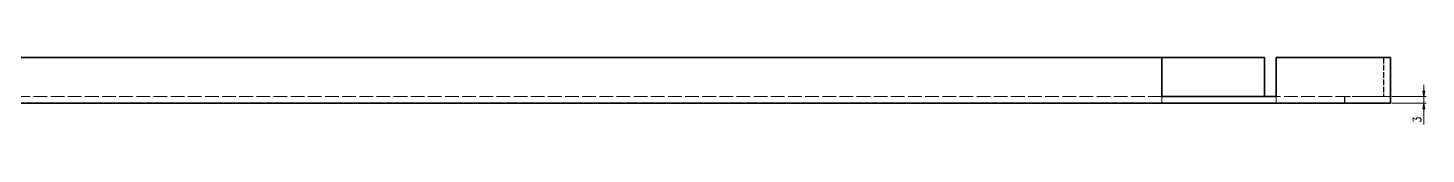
# Model space of a CAD drawing. Header units: millimetres. Extents: x 1333 to 129696, y -57210 to 105899.
# Drawn here: x 60003 to 60614, y 102718 to 102748 of the extents above; entities that cross this region are included whole.
import ezdxf

# ---------------------------------------------------------------- set-up
doc = ezdxf.new("R2010")
doc.units = ezdxf.units.MM
doc.header["$LTSCALE"] = 0.5
doc.linetypes.add('DASHED', pattern=[15, 12, -3])
doc.layers.add('标注线', color=3, linetype='Continuous', lineweight=18)
doc.styles.add('DIM', font='romans.shx', dxfattribs={"width": 0.8, "bigfont": 'bigfont.shx'})
doc.dimstyles.new('DEH 1-1$0', dxfattribs={"dimtxt": 3.5, "dimasz": 2.5, "dimexe": 1, "dimexo": 0.625, "dimgap": 1.2, "dimtad": 1, "dimzin": 9, "dimdsep": 46, "dimtxsty": 'DIM', "dimblk": 'OPEN', "dimcen": 0, "dimclrd": 8, "dimclre": 8, "dimclrt": 2, "dimazin": 2, "dimtfac": 0.5, "dimtmove": 0, "dimatfit": 3, "dimldrblk": 'OPEN', "dimfxl": 0, "dimtolj": 2, "dimlwd": 18, "dimlwe": 18, "dimarcsym": 0})

# ---------------------------------------------------------------- blocks, each defined once
blk = doc.blocks.new('_Open')
at = {"color": 0, "linetype": 'ByBlock', "lineweight": -2}
for p, q in [((-1, 0.17), (0, 0)), ((-1, -0.17), (0, 0)), ((0, 0), (-1, 0))]:
    blk.add_line(p, q, dxfattribs=at)
blk = doc.blocks.new('*D101')
at = {"layer": 'Defpoints', "color": 0, "transparency": 16777216}
for p in [(60598.62, 102730.55), (60598.62, 102727.55), (60613.16, 102727.55)]:
    blk.add_point(p, dxfattribs=at)
at = {"layer": '标注线', "color": 8, "lineweight": 18, "transparency": 16777216}
for p, q in [((60613.16, 102733.05), (60613.16, 102735.55)), ((60599.25, 102730.55), (60614.16, 102730.55)), ((60599.25, 102727.55), (60614.16, 102727.55)), ((60613.16, 102730.55), (60613.16, 102727.55)), ((60613.16, 102725.05), (60613.16, 102718.28))]:
    blk.add_line(p, q, dxfattribs=at)
at = {"layer": '标注线', "color": 8, "lineweight": 18, "transparency": 16777216, "xscale": 2.5, "yscale": 2.5, "zscale": 2.5}
for p, rotation in [((60613.16, 102730.55), 270), ((60613.16, 102727.55), 90)]:
    blk.add_blockref('_Open', p, dxfattribs=dict(at, rotation=rotation))
at = {"layer": '标注线', "color": 2, "transparency": 16777216, "insert": (60610.21, 102720.41), "char_height": 3.5, "attachment_point": 5, "rotation": 90, "style": 'DIM'}
blk.add_mtext('\\A2;3', dxfattribs=at)

msp = doc.modelspace()

# ---------------------------------------------------------------- linework, layer by layer
at = {"color": 7, "lineweight": 35}
for p, q in [((60498.624, 102747.547), (58474.624, 102747.547)), ((60498.624, 102747.547), (60543.553, 102747.547)), ((60598.553, 102747.547), (60548.624, 102747.547)), ((60598.553, 102727.547), (60598.553, 102747.547)), ((60598.624, 102727.547), (60598.624, 102747.547)), ((60598.553, 102727.547), (58364.695, 102727.547)), ((60498.624, 102730.547), (60548.624, 102730.547)), ((60498.624, 102730.547), (60548.624, 102730.547))]:
    msp.add_line(p, q, dxfattribs=at)
at = {"color": 7, "lineweight": 35, "ltscale": 0.425}
for p, q in [((60498.624, 102730.547), (60498.624, 102747.547)), ((60543.553, 102730.547), (60543.553, 102747.547)), ((60548.624, 102730.547), (60548.624, 102747.547))]:
    msp.add_line(p, q, dxfattribs=at)
at = {"color": 1, "linetype": 'DASHED', "lineweight": 13, "ltscale": 0.425}
for p, q in [((60595.553, 102747.547), (60595.553, 102730.547)), ((60595.624, 102747.547), (60595.624, 102730.547)), ((60578.624, 102730.547), (60595.624, 102730.547))]:
    msp.add_line(p, q, dxfattribs=at)
at = {"color": 7, "lineweight": 35, "ltscale": 0.075}
msp.add_line((60595.624, 102747.547), (60598.624, 102747.547), dxfattribs=at)
at = {"color": 1, "linetype": 'DASHED', "lineweight": 13}
for p, q in [((60498.624, 102730.547), (58474.624, 102730.547)), ((60498.624, 102727.547), (60548.624, 102727.547)), ((60595.553, 102730.547), (60548.624, 102730.547))]:
    msp.add_line(p, q, dxfattribs=at)
at = {"color": 1, "linetype": 'DASHED', "lineweight": 13, "ltscale": 0.075}
for p, q in [((60498.624, 102727.547), (60498.624, 102730.547)), ((60548.624, 102727.547), (60548.624, 102730.547)), ((60578.553, 102727.547), (60578.553, 102730.547)), ((60578.553, 102727.547), (60578.553, 102730.547)), ((60578.624, 102727.547), (60578.624, 102730.547)), ((60595.624, 102730.547), (60598.624, 102730.547)), ((60598.553, 102727.547), (60598.553, 102730.547))]:
    msp.add_line(p, q, dxfattribs=at)
at = {"color": 1, "linetype": 'DASHED', "lineweight": 13, "ltscale": 0.498233}
msp.add_line((60598.553, 102727.547), (60578.624, 102727.547), dxfattribs=at)
at = {"color": 1, "linetype": 'DASHED', "lineweight": 13, "ltscale": 0.074994}
msp.add_line((60598.553, 102730.547), (60595.553, 102730.547), dxfattribs=at)
at = {"color": 7, "lineweight": 35, "ltscale": 0.001767}
msp.add_line((60598.624, 102727.547), (60598.553, 102727.547), dxfattribs=at)

# ---------------------------------------------------------------- dimensions: what is measured, and where the dimension line sits
at = {"layer": '标注线'}
dim = msp.add_linear_dim(base=(60613.155, 102727.547), p1=(60598.624, 102730.547), p2=(60598.624, 102727.547), angle=90, dimstyle='DEH 1-1$0', dxfattribs=at)
dim.commit()
dim.dimension.update_dxf_attribs({"geometry": '*D101', "text_midpoint": (60610.205, 102720.413)})

doc.saveas('drawing.dxf')
